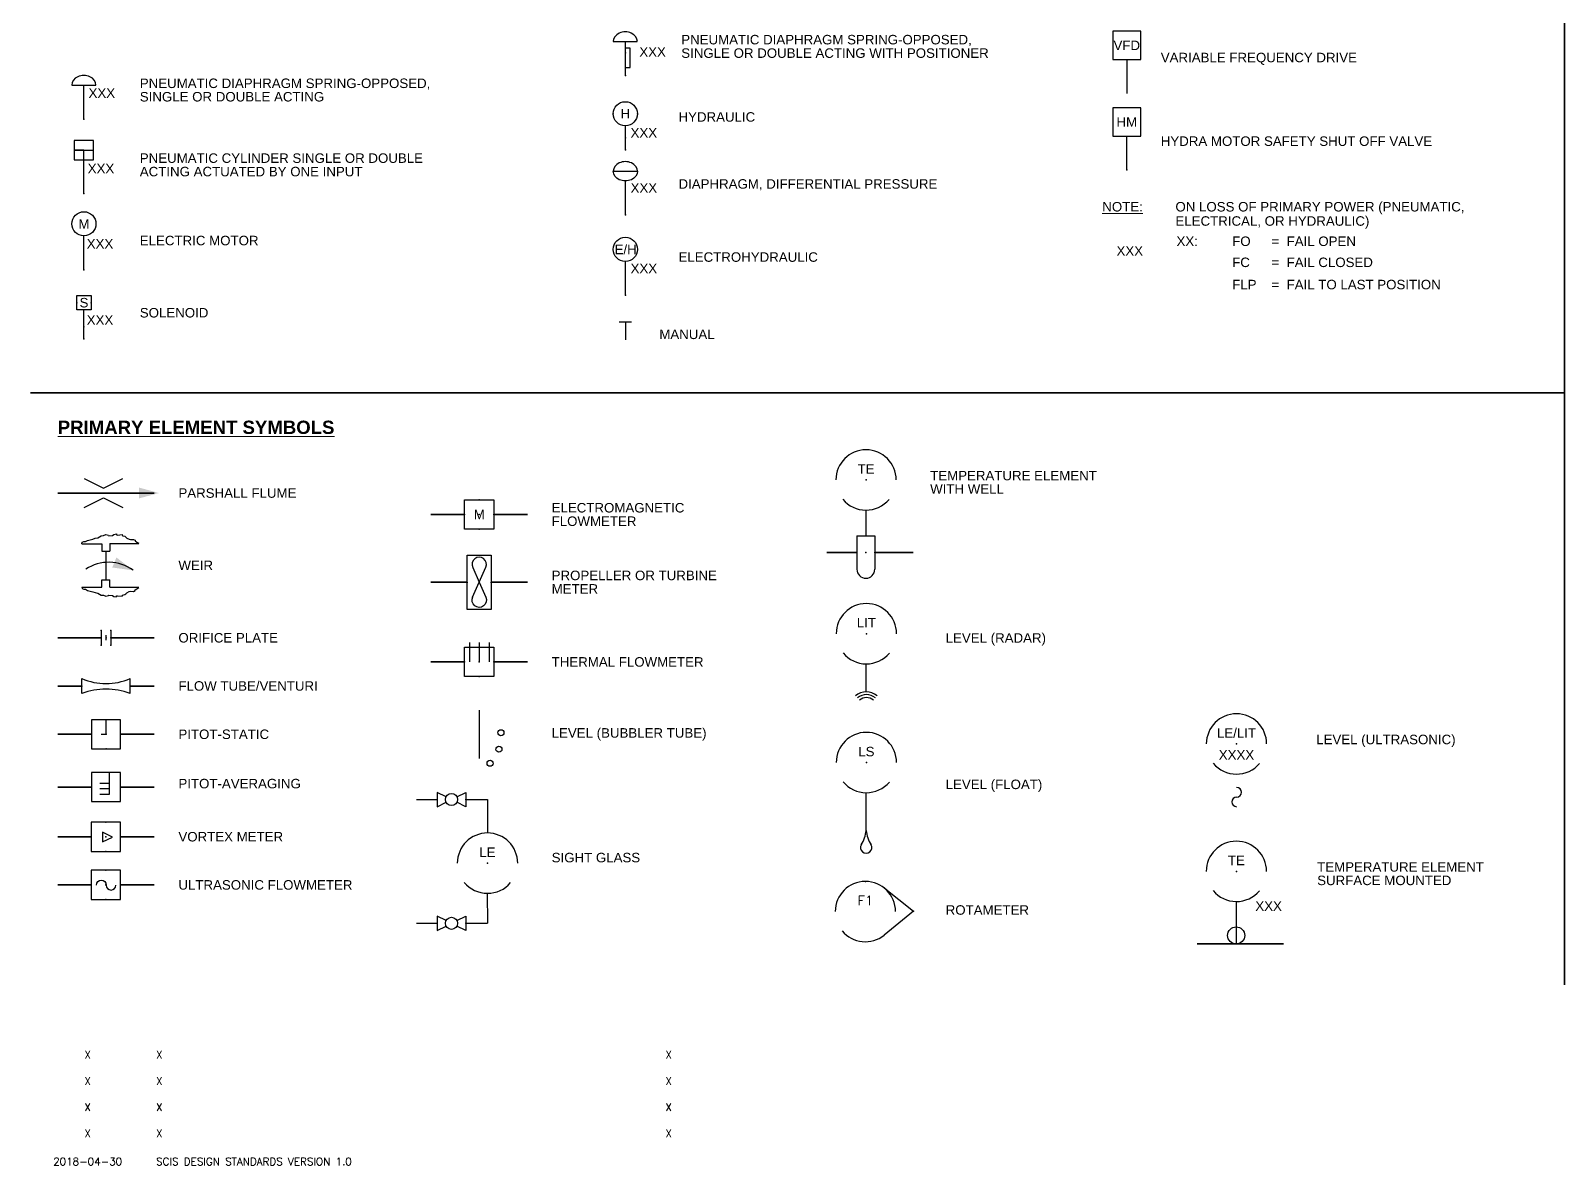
# Paper-space layout 'A1 - LEGEND SHEET 2' of a CAD drawing. Extents: x 44 to 802, y 22 to 574.
# Drawn here: x 44 to 447.5, y 22.5 to 321.2 of the extents above; entities that cross this region are included whole.
import ezdxf
from ezdxf.enums import TextEntityAlignment as Align

# ---------------------------------------------------------------- set-up
doc = ezdxf.new("R2010")
doc.units = 0
doc.layers.add('BOR-A1', color=7, linetype='Continuous')
for name, color, linetype, lineweight in [('DI-PROC', 3, 'Continuous', 25), ('G-TEXT', 3, 'Continuous', 25), ('N-ANNO-TEXT', 3, 'Continuous', 18), ('N-ANNO-TEXT-TITL', 1, 'Continuous', 13), ('N-INST', 4, 'Continuous', 35)]:
    doc.layers.add(name, color=color, linetype=linetype, lineweight=lineweight)
doc.styles.add('_CGS_2-5_NOTES', font='arial.ttf', dxfattribs={"height": 2.5})
doc.styles.add('_CGS_2-5_SYMBOL', font='arial.ttf', dxfattribs={"height": 2.5})
doc.styles.add('_CGS_3-5_SUBHEADING', font='arialbd.ttf', dxfattribs={"height": 3.5})
doc.styles.add('STD2-0', font='simplex.shx', dxfattribs={"height": 2})
doc.styles.add('SYMBOL', font='simplex.shx', dxfattribs={"height": 2.5})

# ---------------------------------------------------------------- blocks, each defined once
blk = doc.blocks.new('CGS A1 REV ATT')
at = {"layer": 'BOR-A1', "color": 1, "style": 'STD2-0'}
for tag, p in [('R5-DATE', (58.99, 50.62)), ('R5-BY', (211.87, 50.62)), ('R4-DATE', (58.99, 43.7)), ('R4-BY', (211.87, 43.7)), ('R3-DATE', (58.99, 36.78)), ('R3-BY', (211.87, 36.78)), ('R2-DATE', (58.99, 29.86)), ('R2-BY', (211.87, 29.86)), ('R1-DATE', (58.99, 22.46)), ('R1-BY', (211.87, 22.46))]:
    blk.add_attdef(tag, text='', height=2, dxfattribs=at).set_placement(p, align=Align.CENTER)
for tag, p in [('R5-DESC', (76.99, 50.62)), ('R4-DESC', (76.99, 43.7)), ('R3-DESC', (76.99, 36.78)), ('R2-DESC', (76.99, 29.86)), ('R1-DESC', (76.99, 22.46))]:
    blk.add_attdef(tag, p, '', height=2, dxfattribs=at)
blk = doc.blocks.new('ARR_SEC_PT_2')
at = {"layer": 'DI-PROC', "ltscale": 0.0508, "extrusion": (0, 0, -1)}
blk.add_solid([(0, 0), (2.1, 0.57), (2.1, -0.56)], dxfattribs=at)
blk = doc.blocks.new('_D_ACTUATOR_PNEUMATIC DIAPHRAGM')
blk.add_line((-3.2, 8.93), (3.15, 8.93))
at = {"flags": 128}
blk.add_lwpolyline([(0, 0), (0, 8.92)], dxfattribs=at)
blk.add_ellipse((-0.02, 8.93), major_axis=(3.18, 0), ratio=0.8, start_param=0, end_param=3.141593)
blk.add_point((0, 0))
at = {"style": '_CGS_2-5_SYMBOL'}
blk.add_attdef('XXX', text='', height=2.5, dxfattribs=at).set_placement((1.22, 8.09), align=Align.TOP_LEFT)
blk = doc.blocks.new('_D_ACTUATOR_PNEUMATIC CYLINDER')
for p, q in [((2.54, 14), (-2.54, 14)), ((-2.54, 14), (-2.54, 11.46)), ((2.54, 8.92), (2.54, 14)), ((0, 11.46), (-2.54, 11.46)), ((-2.54, 11.46), (-2.54, 8.92)), ((-2.54, 11.46), (2.54, 11.46)), ((-2.54, 8.92), (2.54, 8.92)), ((0, 0), (0, 11.46))]:
    blk.add_line(p, q)
blk.add_point((0, 0))
at = {"style": '_CGS_2-5_SYMBOL'}
blk.add_attdef('XXX', text='', height=2.5, dxfattribs=at).set_placement((1, 7.86), align=Align.TOP_LEFT)
blk = doc.blocks.new('_D_ACTUATOR_ELECTRIC MOTOR')
at = {"flags": 128}
blk.add_lwpolyline([(0, 0), (0, 8.89)], dxfattribs=at)
blk.add_circle((0, 12.08), 3.18)
blk.add_point((0, 0))
at = {"style": '_CGS_2-5_SYMBOL'}
blk.add_text('M', height=2.5, dxfattribs=at).set_placement((0.02, 12.04), align=Align.MIDDLE_CENTER)
blk.add_attdef('XXX', text='', height=2.5, dxfattribs=at).set_placement((0.74, 8.07), align=Align.TOP_LEFT)
blk = doc.blocks.new('_D_ACTUATOR_SOLENOID')
at = {"ltscale": 0.0508, "flags": 128}
blk.add_lwpolyline([(0, 0), (0, 7.62), (-1.9, 7.62), (-1.9, 11.43), (1.91, 11.43), (1.91, 7.62), (0, 7.62)], dxfattribs=at)
at = {"ltscale": 0.0508}
for p in [(-1.9, 9.53), (1.91, 9.53), (0, 3.18), (0, 0)]:
    blk.add_point(p, dxfattribs=at)
at = {"style": '_CGS_2-5_SYMBOL'}
blk.add_text('S', height=2.5, dxfattribs=at).set_placement((0.02, 9.53), align=Align.MIDDLE_CENTER)
blk.add_attdef('XXX', text='', height=2.5, dxfattribs=at).set_placement((0.74, 6.23), align=Align.TOP_LEFT)
blk = doc.blocks.new('_D_ACTUATOR_HYDRAULIC')
blk.add_line((0, 0), (0, 6.35))
blk.add_circle((-0.01, 9.54), 3.18)
for p in [(-3.19, 9.54), (3.16, 9.54), (0, 3.18), (0, 0)]:
    blk.add_point(p)
at = {"style": '_CGS_2-5_SYMBOL'}
blk.add_text('H', height=2.5, dxfattribs=at).set_placement((-0.01, 9.55), align=Align.MIDDLE_CENTER)
blk.add_attdef('XXX', text='', height=2.5, dxfattribs=at).set_placement((1.37, 5.77), align=Align.TOP_LEFT)
blk = doc.blocks.new('_D_ACTUATOR_MANUAL')
at = {"ltscale": 0.0508}
for p, q in [((-1.6002, 4.7498), (1.6256, 4.7498)), ((0, 4.7498), (0, 0))]:
    blk.add_line(p, q, dxfattribs=at)
blk = doc.blocks.new('_D_ACTUATOR_VARIABLE FREQUENCY DRIVE')
for p, q in [((3.7, 16.39), (-3.7, 16.39)), ((-3.7, 16.39), (-3.7, 12.69)), ((3.7, 8.99), (3.7, 16.39)), ((-3.7, 12.69), (-3.7, 8.99)), ((-3.7, 8.99), (3.7, 8.99)), ((0, 8.99), (0, 0))]:
    blk.add_line(p, q)
at = {"style": '_CGS_2-5_SYMBOL'}
blk.add_text('VFD', height=2.5, dxfattribs=at).set_placement((0, 12.69), align=Align.MIDDLE_CENTER)
blk = doc.blocks.new('_D_ACTUATOR_HYDRA MOTOR SAFETY SHUF OFF VALVE')
for p, q in [((3.7, 16.32), (-3.7, 16.32)), ((-3.7, 16.32), (-3.7, 12.62)), ((3.7, 8.92), (3.7, 16.32)), ((-3.7, 12.62), (-3.7, 8.92)), ((-3.7, 8.92), (3.7, 8.92)), ((0, 0), (0, 8.92))]:
    blk.add_line(p, q)
blk.add_point((0, 0))
at = {"style": '_CGS_2-5_SYMBOL'}
blk.add_text('HM', height=2.5, dxfattribs=at).set_placement((0, 12.62), align=Align.MIDDLE_CENTER)
blk = doc.blocks.new('_D_METER_PARSHALL FLUME')
at = {"flags": 128}
for points in [[(-5.08, 3.81), (0, 1.27), (5.08, 3.81)], [(-5.08, -3.81), (0, -1.27), (5.08, -3.81)]]:
    blk.add_lwpolyline(points, dxfattribs=at)
blk = doc.blocks.new('_D_METER_WEIR')
for p, q in [((-6.38, 5.72), (-1.07, 5.72)), ((-1.07, 5.72), (-1.12, 3.78)), ((0.97, 5.77), (1.02, 3.78)), ((0.97, 5.77), (8.64, 5.77)), ((-1.12, 3.78), (1.02, 3.78)), ((0, -3.78), (0, 3.78)), ((-1.07, -5.72), (-1.12, -3.78)), ((-1.12, -3.78), (1.02, -3.78)), ((0.97, -5.77), (1.02, -3.78)), ((-6.38, -5.72), (-1.07, -5.72)), ((0.97, -5.77), (8.64, -5.77))]:
    blk.add_line(p, q)
at = {"flags": 128}
for points in [[(-6.38, 5.72), (-6.32, 6.1), (-5.84, 6.25), (-5.44, 6.27), (-4.88, 6.58), (-4.19, 6.76), (-3.43, 6.93), (-2.87, 7.16), (-2.13, 7.29), (-1.32, 7.82), (-0.69, 7.85), (-0.08, 8.1), (0.61, 7.95), (0.71, 7.82), (1.7, 7.9), (2.08, 8.15), (2.79, 8.31), (2.79, 8.05), (3.05, 8), (4.22, 8.1), (4.34, 7.82), (4.98, 7.7), (5.18, 7.47), (5.44, 7.19), (6.07, 6.88), (6.45, 6.81), (7.24, 6.83), (7.7, 6.63), (7.7, 6.45), (8.1, 6.15), (8.66, 5.82)], [(-6.38, -5.72), (-6.32, -6.1), (-5.84, -6.25), (-5.44, -6.27), (-4.88, -6.58), (-4.19, -6.76), (-3.43, -6.93), (-2.87, -7.16), (-2.13, -7.29), (-1.32, -7.82), (-0.69, -7.85), (-0.08, -8.1), (0.61, -7.95), (0.71, -7.82), (1.7, -7.9), (2.08, -8.15), (2.79, -8.31), (2.79, -8.05), (3.05, -8), (4.22, -8.1), (4.34, -7.82), (4.98, -7.7), (5.18, -7.47), (5.44, -7.19), (6.07, -6.88), (6.45, -6.81), (7.24, -6.83), (7.7, -6.63), (7.7, -6.45), (8.1, -6.15), (8.66, -5.82)]]:
    blk.add_lwpolyline(points, dxfattribs=at)
blk.add_arc((0.69, -10.02), 10.84, 53.6509, 123.7771)
blk.add_solid([(7.11, -1.3), (2.74, 2.09), (1.64, -0.56)])
blk = doc.blocks.new('_D_METER_ORIFICE PLATE')
for p, q in [((0, 1.9304), (0, -1.9304)), ((1.2954, -0.6604), (1.2954, 0.6604)), ((2.5908, 1.9304), (2.5908, -1.9304))]:
    blk.add_line(p, q)
for p in [(0, 1.9304), (0, 0), (1.2954, 0), (2.5908, 1.9304), (2.5908, 0), (0, -1.9304), (2.5908, -1.9304)]:
    blk.add_point(p)
blk = doc.blocks.new('_D_METER_VENTURI_FLOW TUBE')
for p, q in [((0, -1.98), (0, 1.98)), ((12.7, -1.98), (12.7, 1.98))]:
    blk.add_line(p, q)
for centre, radius, start, end in [((6.35, 16.27), 15.64, 246.0436, 293.9564), ((6.35, -19.05), 18.21, 69.5908, 110.4092)]:
    blk.add_arc(centre, radius, start, end)
for p in [(0, 0), (12.7, 0)]:
    blk.add_point(p)
blk = doc.blocks.new('_D_METER_PITOT_STATIC')
at = {"flags": 128}
blk.add_lwpolyline([(2.54, 0), (3.81, 0), (3.81, 3.81), (0, 3.81), (0, -3.81), (7.62, -3.81), (7.62, 3.81), (3.81, 3.81)], dxfattribs=at)
for p in [(0, 0), (3.81, 3.81), (3.81, 0), (7.62, 0), (3.81, -3.81)]:
    blk.add_point(p)
blk = doc.blocks.new('_D_METER_PITOT_AVERAGING')
for p, q in [((7.62, 3.81), (0, 3.81)), ((0, 3.81), (0, -3.81)), ((2.19, 1.06), (4.73, 1.06)), ((4.73, -1.9), (4.73, 3.81)), ((7.62, -3.81), (7.62, 3.81)), ((0, -3.81), (7.62, -3.81)), ((2.19, -0.42), (4.73, -0.42)), ((2.19, -1.9), (4.73, -1.9))]:
    blk.add_line(p, q)
blk = doc.blocks.new('_D_METER_VORTEX')
at = {"flags": 128}
for points in [[(0, 3.8608), (0, -3.8608), (7.7216, -3.8608), (7.7216, 3.8608), (0, 3.8608)], [(2.9464, 1.2192), (2.9464, -1.3716), (5.5372, -0.0762), (2.9464, 1.2192)]]:
    blk.add_lwpolyline(points, dxfattribs=at)
for p in [(0, 0), (3.8608, 3.8608), (3.8608, 0), (7.7216, 0), (3.8608, -3.8608)]:
    blk.add_point(p)
blk = doc.blocks.new('_D_METER_ULTRASONIC FLOWMETER')
at = {"flags": 128}
blk.add_lwpolyline([(0, 3.86), (0, -3.86), (7.72, -3.86), (7.72, 3.86), (0, 3.86)], dxfattribs=at)
at = {"extrusion": (0, 0, -1)}
blk.add_arc((-2.62, -0.04), 1.29, 0, 180, dxfattribs=at)
blk.add_arc((5.2, -0.04), 1.29, 180, 0)
for p in [(0, 0), (3.86, 3.86), (3.86, 0), (7.72, 0), (3.86, -3.86)]:
    blk.add_point(p)
blk = doc.blocks.new('_D_METER_ELECTROMAGNETIC FLOWMETER')
at = {"flags": 128}
blk.add_lwpolyline([(0, -3.86), (0, 3.86), (7.72, 3.86), (7.72, -3.86)], close=True, dxfattribs=at)
for p in [(0, 0), (3.86, 3.86), (3.86, 0), (7.72, 0), (3.86, -3.86)]:
    blk.add_point(p)
at = {"style": '_CGS_2-5_SYMBOL'}
blk.add_text('M', height=2.5, dxfattribs=at).set_placement((3.87, 0), align=Align.MIDDLE_CENTER)
blk = doc.blocks.new('_D_METER_PROPELLER or TURBINE METER')
for p, q in [((0, 7.14), (6.35, 7.14)), ((0, -7.14), (0, 7.14)), ((6.35, 7.14), (6.35, -7.14)), ((1.42, -3.89), (3.18, 0.05)), ((1.45, 3.94), (3.18, 0.05)), ((3.18, 0.05), (4.93, 3.99)), ((3.18, 0.05), (4.95, -3.94)), ((6.35, -7.14), (0, -7.14))]:
    blk.add_line(p, q)
blk.add_arc((3.18, 4.72), 1.91, 337.2035, 205.2011)
at = {"extrusion": (0, 0, -1)}
blk.add_arc((-3.18, -4.67), 1.91, 157.2035, 25.2011, dxfattribs=at)
for p in [(0, 0), (3.18, 0.05), (6.35, 0)]:
    blk.add_point(p)
blk = doc.blocks.new('_D_METER_THERMAL FLOWMETER')
for p, q in [((1.27, 5.1562), (1.27, 0)), ((3.8608, 5.1562), (3.8608, 0)), ((6.4516, 5.1562), (6.4516, 0))]:
    blk.add_line(p, q)
at = {"flags": 128}
blk.add_lwpolyline([(0, -3.8608), (0, 3.8608), (7.7216, 3.8608), (7.7216, -3.8608)], close=True, dxfattribs=at)
for p in [(0, 0), (3.8608, 3.8608), (3.8608, 0), (7.7216, 0), (3.8608, -3.8608)]:
    blk.add_point(p)
blk = doc.blocks.new('_D_METER_LEVEL_RADAR')
blk.add_line((-0.05, 4.3), (-0.05, 11.64))
for centre, radius, start, end in [((-0.02, 19.58), 7.94, 0, 180), ((-0.02, 19.58), 7.94, 219.6995, 319.7606), ((-0.05, 0), 4.3, 48.6059, 131.3941), ((0, 0), 3.54, 48.6059, 131.3941), ((0, 0), 2.78, 48.6059, 131.3941)]:
    blk.add_arc(centre, radius, start, end)
blk.add_point((-0.02, 19.58))
at = {"style": '_CGS_2-5_SYMBOL'}
blk.add_attdef('ABB', (4.4, 28.34), '', height=2.5, dxfattribs=at)
for tag, p in [('TAG', (-0.02, 21.21)), ('NO', (-0.02, 15.47))]:
    blk.add_attdef(tag, text='', height=2.5, dxfattribs=at).set_placement(p, align=Align.CENTER)
blk = doc.blocks.new('_D_METER_LEVEL FLOAT')
blk.add_line((0, 6), (0, 15.96))
for centre, radius, start, end in [((0.04, 23.9), 7.94, 0, 180), ((0.04, 23.9), 7.94, 219.6995, 319.7606), ((-9, 7.02), 9.06, 328.3026, 353.5458), ((9, 7.02), 9.06, 186.4542, 211.6974), ((0, 1.5), 1.5, 146.905, 33.095)]:
    blk.add_arc(centre, radius, start, end)
blk.add_point((0.04, 23.9))
at = {"style": '_CGS_2-5_SYMBOL'}
blk.add_attdef('ABB', (4.45, 32.65), '', height=2.5, dxfattribs=at)
for tag, p in [('TAG', (0.04, 25.53)), ('NO', (0.04, 19.78))]:
    blk.add_attdef(tag, text='', height=2.5, dxfattribs=at).set_placement(p, align=Align.CENTER)
blk = doc.blocks.new('_D_VALVE_BALL - NORMALLY OPEN')
for p, q in [((2.39, 0.71), (0, 1.9)), ((0, 1.9), (0, -1.9)), ((5.23, 0.71), (7.62, 1.9)), ((7.62, 1.9), (7.62, -1.9)), ((0, -1.9), (2.39, -0.71)), ((7.62, -1.9), (5.23, -0.71))]:
    blk.add_line(p, q)
blk.add_circle((3.81, 0), 1.59)
for p in [(0, 0), (7.62, 0)]:
    blk.add_point(p)
blk = doc.blocks.new('_D_METER_SIGHT GLASS')
for p, q in [((18.69, 0), (18.69, -8.8)), ((18.66, -24.67), (18.69, -32.58))]:
    blk.add_line(p, q)
at = {"flags": 128}
for points in [[(0, 0), (5.43, 0)], [(13.05, 0), (18.69, 0)], [(0, -32.58), (5.43, -32.58)], [(13.05, -32.58), (18.69, -32.58)]]:
    blk.add_lwpolyline(points, dxfattribs=at)
for start, end in [(0, 180), (219.6995, 319.7606)]:
    blk.add_arc((18.71, -16.74), 7.94, start, end)
blk.add_point((18.71, -16.74))
for p in [(5.43, 0), (5.43, -32.58)]:
    blk.add_blockref('_D_VALVE_BALL - NORMALLY OPEN', p)
at = {"style": '_CGS_2-5_SYMBOL'}
blk.add_attdef('ABB', (23.12, -7.98), '', height=2.5, dxfattribs=at)
for tag, p in [('TAG', (18.71, -15.11)), ('NO', (18.71, -20.85))]:
    blk.add_attdef(tag, text='', height=2.5, dxfattribs=at).set_placement(p, align=Align.CENTER)
blk = doc.blocks.new('_D_METER_ROTMETER')
at = {"ltscale": 0.0508, "flags": 128}
blk.add_lwpolyline([(-7.77, 6.16), (0, 0), (-7.72, -6.27)], dxfattribs=at)
at = {"ltscale": 0.0508}
for start, end in [(0, 180), (219.5116, 308.6778)]:
    blk.add_arc((-12.68, -0.08), 7.94, start, end, dxfattribs=at)
for p in [(-12.68, 7.86), (0, 0)]:
    blk.add_point(p, dxfattribs=at)
at = {"style": 'SYMBOL'}
blk.add_attdef('ABB', (-8.26, 8.68), '', height=2.5, dxfattribs=at)
for tag, p in [('TAG', (-12.68, 1.55)), ('NO', (-12.68, -4.19))]:
    blk.add_attdef(tag, text='', height=2.5, dxfattribs=at).set_placement(p, align=Align.CENTER)
blk = doc.blocks.new('_D_ACTUATOR_ELECTROHYDRAULIC')
at = {"ltscale": 0.0508}
blk.add_line((0, 0), (0, 8.89), dxfattribs=at)
blk.add_circle((0, 12.08), 3.18, dxfattribs=at)
blk.add_point((0, 0), dxfattribs=at)
at = {"style": '_CGS_2-5_SYMBOL'}
blk.add_text('E/H', height=2.5, dxfattribs=at).set_placement((0.08, 12.06), align=Align.MIDDLE_CENTER)
blk.add_attdef('XXX', text='', height=2.5, dxfattribs=at).set_placement((1.38, 8.3), align=Align.TOP_LEFT)
blk = doc.blocks.new('_D_ACTUATOR_DIAPHRAGM_')
at = {"flags": 128}
for points in [[(-3.18, 11.46), (3.18, 11.46)], [(0, 0), (0, 8.92)]]:
    blk.add_lwpolyline(points, dxfattribs=at)
blk.add_ellipse((0, 11.46), major_axis=(3.18, 0), ratio=0.8, start_param=0, end_param=3.141593)
at = {"extrusion": (0, 0, -1)}
blk.add_ellipse((0, 11.46), major_axis=(3.18, 0), ratio=0.8, start_param=0, end_param=3.141593, dxfattribs=at)
blk.add_point((0, 0))
at = {"style": '_CGS_2-5_SYMBOL'}
blk.add_attdef('XXX', text='', height=2.5, dxfattribs=at).set_placement((1.38, 8.33), align=Align.TOP_LEFT)
blk = doc.blocks.new('_D_METER_TEMPERATURE ELEMENT SURFACE MOUNTED')
blk.add_line((0, 11.18), (0, 0))
blk.add_circle((0, 2.26), 2.26)
for start, end in [(0, 180), (219.6995, 319.7606)]:
    blk.add_arc((0.05, 19.12), 7.94, start, end)
blk.add_point((0.05, 19.12))
at = {"style": '_CGS_2-5_SYMBOL'}
blk.add_attdef('ABB', (4.46, 27.87), '', height=2.5, dxfattribs=at)
for tag, p in [('TAG', (0.05, 20.75)), ('NO', (0.05, 15))]:
    blk.add_attdef(tag, text='', height=2.5, dxfattribs=at).set_placement(p, align=Align.CENTER)
blk.add_attdef('XXX', text='', height=2.5, dxfattribs=at).set_placement((5.05, 11.23), align=Align.TOP_LEFT)
blk = doc.blocks.new('_D_METER_TEMPERATURE ELEMENT WITH WELL')
for p, q in [((-0.04, 11.18), (-0.04, 4.37)), ((-2.39, 4.37), (-2.39, -4.39)), ((-2.39, 4.37), (2.36, 4.37)), ((2.36, 4.37), (2.36, -4.39))]:
    blk.add_line(p, q)
for centre, radius, start, end in [((0.01, 19.12), 7.94, 0, 180), ((0.01, 19.12), 7.94, 219.6995, 319.7606), ((-0.03, -4.39), 2.36, 180, 360)]:
    blk.add_arc(centre, radius, start, end)
for p in [(0.01, 19.12), (-2.39, 0), (0, 0), (2.36, 0)]:
    blk.add_point(p)
at = {"style": '_CGS_2-5_SYMBOL'}
blk.add_attdef('ABB', (4.42, 27.87), '', height=2.5, dxfattribs=at)
for tag, p in [('TAG', (0.01, 20.75)), ('NO', (0.01, 15))]:
    blk.add_attdef(tag, text='', height=2.5, dxfattribs=at).set_placement(p, align=Align.CENTER)
blk = doc.blocks.new('_D_METER_LEVEL BUBBLER TUBE')
blk.add_line((0, 0), (0, -12.7))
for centre in [(5.715, -5.9182), (5.1816, -10.2616), (2.8448, -13.97)]:
    blk.add_circle(centre, 0.7874)
blk = doc.blocks.new('ARROW_1')
at = {"layer": 'G-TEXT', "ltscale": 0.0508}
blk.add_solid([(0, 0), (0, 0), (0, 0)], dxfattribs=at)
blk = doc.blocks.new('_D_MISC_VALVE POSITIONER')
at = {"flags": 128}
blk.add_lwpolyline([(0, -3.8354), (1.27, -3.8354), (1.27, 1.27), (0, 1.27)], dxfattribs=at)
blk.add_point((0, 0))
at = {"ltscale": 0.0508, "xscale": 2.539999999999999, "yscale": 2.539999999999999, "zscale": 2.539999999999999}
blk.add_blockref('ARROW_1', (1.27, -0.4318), dxfattribs=at)
blk = doc.blocks.new('_D_ACTUATOR_PNEUMATIC DIAPHRAGMWITH POSITIONER')
blk.add_line((-3.2, 8.93), (3.15, 8.93))
at = {"flags": 128}
blk.add_lwpolyline([(0, 0), (0, 8.92)], dxfattribs=at)
blk.add_ellipse((-0.02, 8.93), major_axis=(3.18, 0), ratio=0.8, start_param=0, end_param=3.141593)
blk.add_point((0, 0))
blk.add_blockref('_D_MISC_VALVE POSITIONER', (0, 5.94))
at = {"style": '_CGS_2-5_SYMBOL'}
blk.add_attdef('XXX', text='', height=2.5, dxfattribs=at).set_placement((3.68, 7.43), align=Align.TOP_LEFT)
blk = doc.blocks.new('_D_METER_LEVEL ULTRASOUND')
for centre, radius, start, end in [((0, 0), 7.94, 0, 180), ((0, 0), 7.94, 219.6995, 319.7606), ((0.04, -12.7), 1.27, 270, 90), ((0.04, -15.24), 1.27, 90, 270)]:
    blk.add_arc(centre, radius, start, end)
blk.add_point((0, 0))
at = {"style": '_CGS_2-5_SYMBOL'}
blk.add_attdef('ABB', (4.41, 8.76), '', height=2.5, dxfattribs=at)
for tag, p in [('TAG', (0, 1.63)), ('NO', (0, -4.12))]:
    blk.add_attdef(tag, text='', height=2.5, dxfattribs=at).set_placement(p, align=Align.CENTER)

psp = doc.layouts.new('A1 - LEGEND SHEET 2')

# ---------------------------------------------------------------- linework, layer by layer
at = {"layer": 'N-INST', "ltscale": 0.0508}
psp.add_line((447.55, 574), (447.55, 70), dxfattribs=at)
at = {"layer": 'N-INST', "ltscale": 0.009144}
psp.add_line((43.99, 225.85), (447.55, 225.85), dxfattribs=at)
at = {"layer": 'N-INST', "ltscale": 0.0508, "flags": 128}
for points in [[(51.12, 199.44), (76.52, 199.44)], [(149.33, 193.78), (158.17, 193.78)], [(165.89, 193.78), (174.73, 193.78)], [(253.48, 183.76), (261.4, 183.76)], [(266.15, 183.76), (276.24, 183.76)], [(149.33, 175.98), (158.85, 175.98)], [(165.2, 175.98), (174.73, 175.98)], [(51.12, 161.34), (62.52, 161.34)], [(65.11, 161.34), (76.52, 161.34)], [(149.33, 154.97), (158.17, 154.97)], [(165.89, 154.97), (174.73, 154.97)], [(51.12, 148.64), (57.47, 148.64)], [(70.17, 148.64), (76.52, 148.64)], [(51.12, 135.94), (60.01, 135.94)], [(67.63, 135.94), (76.52, 135.94)], [(51.12, 108.97), (59.95, 108.97)], [(67.68, 108.97), (76.52, 108.97)], [(51.12, 96.27), (59.95, 96.27)], [(67.68, 96.27), (76.52, 96.27)], [(350.93, 80.73), (373.69, 80.73)]]:
    psp.add_lwpolyline(points, dxfattribs=at)
at = {"layer": 'N-INST', "ltscale": 0.000508, "flags": 128}
for points in [[(51.12, 122.05), (60.01, 122.05)], [(67.63, 122.05), (76.52, 122.05)]]:
    psp.add_lwpolyline(points, dxfattribs=at)

# ---------------------------------------------------------------- block references
for name, p, values in [('_D_ACTUATOR_PNEUMATIC DIAPHRAGMWITH POSITIONER', (200.47, 309.36), {'XXX': 'XXX'}), ('_D_ACTUATOR_PNEUMATIC DIAPHRAGM', (58, 297.88), {'XXX': 'XXX'}), ('_D_ACTUATOR_HYDRAULIC', (200.47, 289.74), {'XXX': 'XXX'}), ('_D_ACTUATOR_PNEUMATIC CYLINDER', (58, 278.25), {'XXX': 'XXX'}), ('_D_ACTUATOR_DIAPHRAGM_', (200.47, 272.67), {'XXX': 'XXX'}), ('_D_ACTUATOR_ELECTRIC MOTOR', (58, 258.23), {'XXX': 'XXX'}), ('_D_ACTUATOR_ELECTROHYDRAULIC', (200.47, 251.5), {'XXX': 'XXX'}), ('_D_ACTUATOR_SOLENOID', (58, 240.02), {'XXX': 'XXX'}), ('CGS A1 REV ATT', (0, 0), {'R1-DATE': '2018-04-30', 'R1-DESC': 'SCIS DESIGN STANDARDS VERSION 1.0', 'R2-DATE': 'X', 'R2-DESC': 'X', 'R2-BY': 'X', 'R3-DATE': 'X', 'R3-DESC': 'X', 'R3-BY': 'X', 'R4-DATE': 'X', 'R4-DESC': 'X', 'R4-BY': 'X', 'R5-DATE': 'X', 'R5-DESC': 'X', 'R5-BY': 'X'})]:
    psp.add_blockref(name, p).add_auto_attribs(values)
for name, p in [('_D_ACTUATOR_VARIABLE FREQUENCY DRIVE', (332.42, 304.59)), ('_D_ACTUATOR_HYDRA MOTOR SAFETY SHUF OFF VALVE', (332.42, 284.49)), ('_D_ACTUATOR_MANUAL', (200.47, 239.74)), ('_D_METER_PARSHALL FLUME', (63.18, 199.44)), ('_D_METER_ELECTROMAGNETIC FLOWMETER', (158.17, 193.78)), ('_D_METER_WEIR', (63.82, 180.39)), ('_D_METER_PROPELLER or TURBINE METER', (158.85, 175.93)), ('_D_METER_ORIFICE PLATE', (62.52, 161.34)), ('_D_METER_THERMAL FLOWMETER', (158.17, 154.97)), ('_D_METER_VENTURI_FLOW TUBE', (57.47, 148.64)), ('_D_METER_LEVEL BUBBLER TUBE', (162.03, 142.27)), ('_D_METER_PITOT_STATIC', (60.01, 135.94)), ('_D_METER_PITOT_AVERAGING', (60.01, 122.05)), ('_D_METER_VORTEX', (59.95, 108.97)), ('_D_METER_ULTRASONIC FLOWMETER', (59.95, 96.27))]:
    psp.add_blockref(name, p)
ref = psp.add_blockref('_D_METER_TEMPERATURE ELEMENT WITH WELL', (263.79, 183.76))
ref.add_attrib('TAG', 'TE', dxfattribs={"height": 2.5, "style": '_CGS_2-5_SYMBOL'}).set_placement((263.8, 204.51), align=Align.CENTER)
ref = psp.add_blockref('_D_METER_LEVEL_RADAR', (263.91, 142.83))
ref.add_attrib('TAG', 'LIT', dxfattribs={"height": 2.5, "style": '_CGS_2-5_SYMBOL'}).set_placement((263.89, 164.05), align=Align.CENTER)
ref = psp.add_blockref('_D_METER_LEVEL ULTRASOUND', (361.28, 133.38))
ref.add_attrib('TAG', 'LE/LIT', dxfattribs={"height": 2.5, "style": '_CGS_2-5_SYMBOL'}).set_placement((361.28, 135.01), align=Align.CENTER)
ref.add_attrib('NO', 'XXXX', dxfattribs={"height": 2.5, "style": '_CGS_2-5_SYMBOL'}).set_placement((361.28, 129.27), align=Align.CENTER)
ref = psp.add_blockref('_D_METER_LEVEL FLOAT', (263.85, 104.6))
ref.add_attrib('TAG', 'LS', dxfattribs={"height": 2.5, "style": '_CGS_2-5_SYMBOL'}).set_placement((263.89, 130.13), align=Align.CENTER)
ref = psp.add_blockref('_D_METER_SIGHT GLASS', (145.49, 118.75))
ref.add_attrib('TAG', 'LE', dxfattribs={"height": 2.5, "style": '_CGS_2-5_SYMBOL'}).set_placement((164.19, 103.64), align=Align.CENTER)
ref = psp.add_blockref('_D_METER_TEMPERATURE ELEMENT SURFACE MOUNTED', (361.2, 80.73))
ref.add_attrib('XXX', 'XXX', dxfattribs={"height": 2.5, "style": '_CGS_2-5_SYMBOL'}).set_placement((366.24, 91.96), align=Align.TOP_LEFT)
ref.add_attrib('TAG', 'TE', dxfattribs={"height": 2.5, "style": '_CGS_2-5_SYMBOL'}).set_placement((361.24, 101.48), align=Align.CENTER)
ref = psp.add_blockref('_D_METER_ROTMETER', (276.31, 89.35))
ref.add_attrib('TAG', 'F1', dxfattribs={"height": 2.5, "style": 'SYMBOL'}).set_placement((263.63, 90.91), align=Align.CENTER)
at = {"layer": 'N-INST', "ltscale": 0.0508, "xscale": 2.539999999999999, "yscale": 2.539999999999999, "zscale": 2.539999999999999}
psp.add_blockref('ARR_SEC_PT_2', (77.79, 199.44), dxfattribs=at)

# ---------------------------------------------------------------- texts
at = {"style": '_CGS_2-5_SYMBOL'}
psp.add_attdef('XXX', text='', height=2.5, dxfattribs=at).set_placement((329.71, 264.42), align=Align.TOP_LEFT)
at = {"layer": 'N-ANNO-TEXT', "style": '_CGS_2-5_NOTES'}
for s, p in [('HYDRAULIC', (214.46, 298.44)), ('ELECTRIC MOTOR', (72.71, 265.91)), ('ELECTROHYDRAULIC', (214.46, 261.56)), ('SOLENOID', (72.71, 246.9)), ('MANUAL', (209.41, 241.22)), ('PARSHALL FLUME', (82.87, 199.44)), ('WEIR', (82.87, 180.39)), ('ORIFICE PLATE', (82.87, 161.34)), ('LEVEL (RADAR)', (284.76, 161.3)), ('PITOT-STATIC', (82.87, 135.94)), ('LEVEL (ULTRASONIC)', (382.26, 134.57)), ('PITOT-AVERAGING', (82.87, 122.95)), ('LEVEL (FLOAT)', (284.76, 122.75)), ('VORTEX METER', (82.87, 108.97)), ('ROTAMETER', (284.76, 89.68))]:
    psp.add_text(s, height=2.5, dxfattribs=at).set_placement(p, align=Align.MIDDLE_LEFT)
for s, p in [('%%uNOTE:%%u', (325.97, 276.05)), ('XX:', (345.5, 266.97))]:
    psp.add_text(s, height=2.5, dxfattribs=at).set_placement(p, align=Align.TOP_LEFT)
at = {"layer": 'N-ANNO-TEXT', "char_height": 2.5, "style": '_CGS_2-5_NOTES'}
for s, insert, attachment_point, line_spacing_factor in [('PNEUMATIC DIAPHRAGM SPRING-OPPOSED,\\PSINGLE OR DOUBLE ACTING WITH POSITIONER', (215.18, 317), 4, 0.85), ('VARIABLE FREQUENCY DRIVE', (341.36, 313.74), 4, 0.85), ('PNEUMATIC DIAPHRAGM SPRING-OPPOSED,\\PSINGLE OR DOUBLE ACTING', (72.71, 305.51), 4, 0.85), ('HYDRA MOTOR SAFETY SHUT OFF VALVE', (341.36, 292.05), 4, 0.85), ('PNEUMATIC CYLINDER SINGLE OR DOUBLE \\PACTING ACTUATED BY ONE INPUT', (72.71, 285.81), 4, 0.85), ('DIAPHRAGM, DIFFERENTIAL PRESSURE', (214.46, 280.57), 4, 0.85), ('ON LOSS OF PRIMARY POWER (PNEUMATIC,\\PELECTRICAL, OR HYDRAULIC)', (345.22, 276.05), 1, 0.9), ('FO', (360.15, 266.97), 1, 0.9), ('=  FAIL OPEN', (370.49, 266.97), 1, 0.9), ('FC', (360.15, 261.42), 1, 0.9), ('=  FAIL CLOSED', (370.49, 261.42), 1, 0.9), ('FLP', (360.15, 255.57), 1, 0.9), ('=  FAIL TO LAST POSITION', (370.49, 255.57), 1, 0.9), ('TEMPERATURE ELEMENT\\PWITH WELL', (280.68, 202.26), 4, 0.85), ('ELECTROMAGNETIC\\PFLOWMETER', (181.08, 193.78), 4, 0.85), ('PROPELLER OR TURBINE\\PMETER', (181.08, 175.98), 4, 0.85), ('THERMAL FLOWMETER', (181.08, 154.97), 4, 0.85), ('FLOW TUBE/VENTURI', (82.87, 148.64), 4, 0.9), ('LEVEL (BUBBLER TUBE)', (181.08, 135.92), 4, 0.85), ('SIGHT GLASS', (181.08, 103.46), 4, 0.85), ('TEMPERATURE ELEMENT\\PSURFACE MOUNTED', (382.51, 99.23), 4, 0.85), ('ULTRASONIC FLOWMETER', (82.87, 96.27), 4, 0.85)]:
    psp.add_mtext(s, dxfattribs=dict(at, insert=insert, attachment_point=attachment_point, line_spacing_factor=line_spacing_factor))
at = {"layer": 'N-ANNO-TEXT-TITL', "insert": (51.12, 218.49), "char_height": 3.5, "attachment_point": 1, "line_spacing_factor": 0.9, "style": '_CGS_3-5_SUBHEADING'}
psp.add_mtext('\\LPRIMARY ELEMENT SYMBOLS\\P ', dxfattribs=at)

doc.saveas('drawing.dxf')
